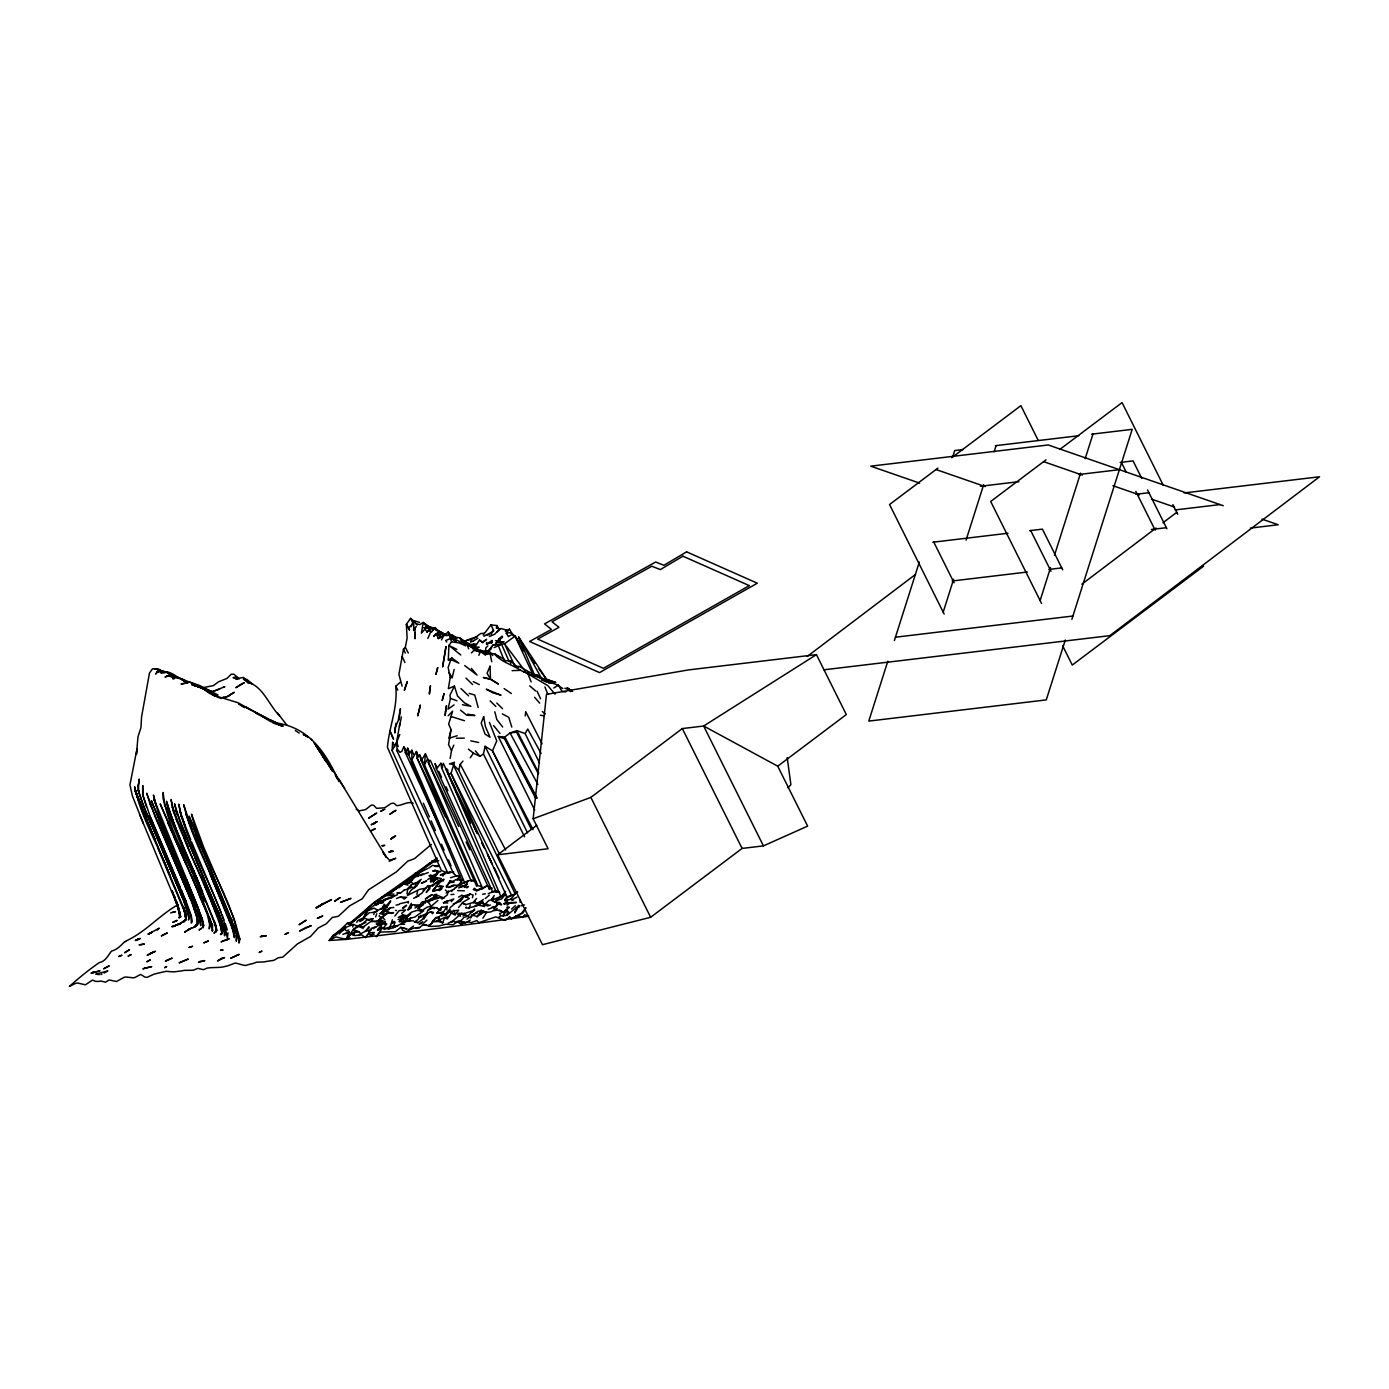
<?xml version="1.0" encoding="UTF-8"?>
<svg xmlns="http://www.w3.org/2000/svg" width="1389" height="1389" viewBox="0 0 1389 1389"><rect width="100%" height="100%" fill="white"/><g stroke="black" fill="none" stroke-linecap="round" stroke-linejoin="round"><path stroke-width="1.5" d="M434.705 880.765L436.389 877.588L434.01 881.442L430.538 881.702L431.51 876.789L441.32 878.525L440.261 879.445M520.128 902.346L520.146 900.159M419.53 622.394L413.853 620.623L413.592 630.571L416.301 626.439M435.833 921.098L444.532 917.747L447.327 918.945L451.321 913.059L454.967 914.934L458.63 910.142L449.55 911.549L445.713 915.716L443.16 913.111L439.202 916.809L435.868 917.539L428.802 926.411L428.489 925.387L432.257 923.234M439.41 890.731L441.685 888.752L438.125 890.089L442.188 887.432L436.493 886.13L432.656 890.28M379.336 915.282L379.266 916.532L383.138 917.591L383.312 914.483L389.094 912.399L391.629 913.476L393.573 912.642L388.312 912.816L377.148 921.272L373.728 921.671M475.663 894.62L475.733 893.37M504.554 915.82L507.506 914.847L518.844 905.454L514.92 913.042M485.577 651.441L485.82 647.795L487.886 645.85M428.559 759.609L428.35 762.492L482.73 888.647L476.479 890.644L473.302 889.637L474.448 888.248L477.156 890.696L481.393 887.884M399.876 723.409L396.525 742.594L392.115 750.511L447.918 873.264L453.613 871.65L453.474 873.386L456.703 876.094L459.69 875.73L457.016 880.07M383.347 902.694L380.655 903.336L380.812 901.6L388.364 898.075M492.175 642.378L486.497 644.166L486.654 642.43M480.49 886.286L477.868 885.661L424.409 764.714L425.468 753.758L428.906 761.71M497.227 908.493L490.942 911.879L486.463 912.417L483.771 912.278L481.184 910.264L476.948 916.792L480.802 914.153L481.184 910.264L487.157 912.469M395.917 723.322L394.91 733.01L394.962 728.149L398.157 720.752L400.431 708.72L399.06 719.953M453.474 873.386L397.289 751.484L397.497 749.383L399.963 752.3L401.855 751.38L403.765 746.761L404.841 748.254L405.345 752.664L442.518 833.053M448.109 715.856L452.64 711.185L448.647 724.086L451.043 729.659L448.56 744.591L451.512 750.564L450.175 758.429M525.233 715.96L525.684 711.654L542.109 743.809M533.15 818.763L546.485 694.361L688.493 669.915L816.437 654.618L846.318 714.571L777.736 766.19L703.65 726.013L682.329 728.565L590.863 797.39L533.15 818.763L548.082 848.748L497.644 854.773L542.474 944.676L650.642 917.278L742.091 848.436L763.429 845.884L807.617 826.125L777.736 766.19M392.115 750.511L392.636 742.039M425.242 903.284L425.52 901.253L428.177 901.999L431.215 906.253L437.9 900.523M441.806 898.023L433.889 897.433L435.208 894.499L444.237 898.058M402.115 686.183L398.903 674.377L403.487 649.184L405.328 647.343L407.116 638.141L406.369 624.321L410.536 618.383L414.686 622.064M441.494 639.895L443.733 635.693L448.143 632.047L451.564 641.787L448.925 645.434L448.317 659.897L450.869 659.584L458.839 663.161L451.911 657.987L450.869 659.584L448.161 667.397L450.21 677.485L448.334 688.666L454.429 686.114L457.502 696.011L464.516 702.903L470.906 706.289L462.415 704.744M438.629 919.865L439.202 916.809M483.164 635.086L490.942 624.876L496.88 625.554L496.359 628.245L499.832 628.748L494.814 634.165L489.327 636.527M491.706 643.072L492.227 640.381L486.497 644.166M455.818 887.727L458.683 885.001L464.603 882.588L411.891 759.696L416.405 751.536L418.228 755.477M399.494 726.464L401.386 716.898M373.815 914.552L374.266 912.33L386.229 905.767L390.743 900.888L388.017 905.611M492.227 888.144L489.275 889.116L489.709 886.894L486.966 885.835L476.479 890.644M408.192 903.145L408.557 901.392M453.804 910.264L455.366 914.691L449.55 911.549L449.914 909.014L443.976 915.75M524.625 836.873L483.441 754.001L485.091 746.31L492.505 750.859L533.046 829.58M449.984 907.764L463.718 896.044L470.194 894.03L473.163 895.054L472.416 897.78M454.429 686.114L449.932 695.264L450.47 698.407L448.022 709.189L454.047 704.918M345.392 926.619L332.804 935.578L329.193 940.492L346.104 939.398L353.327 929.571L358.97 926.255L362.998 927.158L371.714 920.855L376.801 921.636L380.829 918.06L379.839 922.192L383.242 920.733M498.946 853.141L458.683 770.096L453.144 764.401L449.463 763.915L454.463 762.301L451.026 773.413L507.228 897.502L504.728 899.516M450.21 677.485L452.224 677.624L454.151 669.446M449.602 882.675L450.088 880.626L454.081 882.137L451.477 882.31L450.088 880.626L446.581 887.38L446.234 886.165L449.602 882.675L453.022 882.258M448.977 737.976L451.043 729.659M447.015 905.941L446.841 909.847M538.463 773.933L516.517 732.159L516.916 730.631L525.146 733.6L539.453 762.804M458.683 770.096L460.228 764.28L462.988 761.085M352.771 927.001L353.518 924.275L357.164 926.15L362.442 923.807L367.182 919.692L373.276 918.633L369.491 920.004M416.856 894.342L417.585 891.616M482.556 641.996L486.619 639.339L482.73 642.586L479.535 640.051L475.264 646.423L472.434 648.125M420.329 880.765L417.846 884.289L416.127 882.97L411.352 884.793L410.693 887.033L414.86 887.606L416.127 882.97L421.249 879.393M409.442 752.161L407.689 748.237L405.345 752.664M887.814 661.199L868.785 721.099L1046.264 699.9L1065.294 640.016M894.377 640.555L919.31 562.076M952.767 456.738L954.729 450.54L963.289 449.515M943.2 612.115L953.635 579.23M966.049 540.165L983.672 484.657M994.125 451.772L996.087 445.609M1040.101 600.552L1050.535 567.65M1054.459 555.322L1080.573 473.093M1085.156 458.7L1092.987 434.028M1071.857 619.355L1132.209 429.34L1091.58 434.201M375.638 916.966L376.679 913.736M392.375 919.778L391.351 922.991L394.198 921.411M443.178 881.13L443.751 879.341L436.91 882.328L432.344 886.304M390.361 928.581L393.191 927.713L395.049 922.088L391.142 923.807L388.937 929.015L380.673 927.227L377.513 929.918L383.555 927.939L386.576 924.015L382.548 923.893L377.634 925.873M421.822 916.809L418.523 917.105L426.944 913.476L423.471 916.653L426.406 914.604L427.812 910.403L431.059 907.243L436.268 907.694L440.573 910.264L441.633 907.225L446.807 906.757L442.744 913.111L437.014 913.198L437.726 911.861M442.761 922.904L438.611 921.549L438.837 919.344L442.761 922.904L444.532 917.747L448.803 916.445M477.399 636.561L471.791 638.471L470.472 642.187L474.17 640.503M499.693 892.207L496.359 892.155L441.65 767.874L443.334 763.29L470.42 823.26M468.944 908.632L470.315 904.864M466.339 907.052L465.697 907.92L468.388 908.059L474.135 906.583L481.236 902.972L487.713 904.638L487.209 905.958L490.491 905.09M423.697 910.767L414.773 917.087L410.64 918.06L409.46 921.133L407.498 920.924L393.747 927.366M356.747 922.452L357.372 920.855L365.238 918.337L368.901 920.213M478.858 655.295L480.49 651.198L488.928 650.851L492.782 655.521M397.289 751.484L396.525 742.594L399.772 734.486M411.318 903.232L407.984 909.812L412.62 904.638L419.461 905.35L414.964 908.059M496.081 644.409L496.012 642.708L502.523 637.117L502.21 636.093L498.998 638.645L495.248 645.329M450.262 636.683L459.533 637.777L485.178 654.792L486.063 652.622L494.467 653.924L504.658 659.549M451.512 750.564L453.821 745.112M441.858 916.132L443.16 913.111L445.747 915.108M427.864 638.471L430.972 631.318L428.35 630.693L427.013 632.012L424.149 627.759L426.788 626.89L433.611 627.932L443.577 633.592M489.293 895.158L485.23 898.596M411.075 626.734L413.853 620.623L417.204 625.067M433.889 897.433L435.208 894.499L437.917 898.336L432.587 899.759M505.735 910.437L503.078 916.306L506.377 909.569L509.364 912.92L507.506 914.847L506.377 909.569M458.683 885.001L462.294 880.088L459.29 885.54L453.595 885.001L448.161 887.502L453.821 885.904M517.038 897.12L511.69 899.933L513.444 899.864L510.614 899.273L505.075 900.714L506.829 896.947L515.215 893.926L517.663 891.773M429.774 888.786L426.232 892.433L430.85 885.696L427.604 885.939L421.839 893.283L416.196 896.6M426.406 914.604L426.944 913.476L421.805 919.952L417.95 922.591L414.443 921.949L417.794 919.831L420.676 915.473M394.042 894.117L388.399 893.717L380.846 898.041L377.634 904.291L376.159 905.263L373.849 902.763L348.691 924.362M491.098 634.287L493.355 629.998M376.801 921.636L378.989 921.515L380.829 918.06M423.211 890.488L423.923 889.151M431.215 906.253L427.465 907.034L420.763 911.253L417.585 910.246L411.335 912.243L407.619 915.316M451.755 891.425L452.467 890.089M342.823 934.38L349.16 931.915L346.104 939.398C406.942 932.279 467.954 925.005 528.567 916.219M424.409 764.714L427.534 759.036M382.965 906.618L384.249 904.291L387.114 907.191L382.965 906.618L386.229 905.767L387.114 907.191M525.146 733.6L527.733 729.034L541.137 753.567M470.697 917.99L472.573 914.674L477.33 912.851M522.577 913.511L525.91 907.694L521.76 913.007L511.308 918.737L509.798 916.601L505.405 920.369L495.734 916.896L479.118 922.574L476.74 920.56L471.375 922.574L466.93 921.723L460.853 924.293L457.398 921.619M377.096 909.951L374.127 908.128L367.46 910.958L363.519 917.764L358.9 920.022M425.468 753.758L421.214 760.738L476.774 886.408M399.32 921.584L402.827 919.31L404.529 922.018L407.168 917.539L402.272 918.129L399.32 921.584L402.793 921.862M482.903 918.251L486.463 912.417M352.928 935.474L355.723 930.977L359.039 931.654L360.758 933.755L365.897 930.977L369.005 926.585M514.781 911.809L518.844 905.454M424.305 902.52L434.948 896.53L436.459 894.169M423.767 919.119L427.239 913.754L430.59 911.653L433.472 912.365L432.535 913.719L430.59 911.653M453.265 903.944L460.245 901.409L463.718 896.044L465.662 897.346L470.194 894.03L466.426 896.964L469.308 898.475L462.728 902.364M442.744 913.111L443.49 911.948L437.014 913.198L441.633 907.225M448.508 890.887L447.258 894.915L441.893 899.117M429.236 875.817L431.927 875.955L438.125 873.039L433.42 878.681L430.729 874.844L429.236 875.817L433.42 878.681L437.986 871.806L434.896 870.33L432.691 871.059L434.653 870.955M418.749 906.687L421.648 902.312L426.319 900.975M494.258 895.488L491.359 899.864L488.893 900.471L484.9 904.326M462.971 916.028L464.707 913.441L474.743 910.073L471.809 912.139M454.411 888.474L458.127 885.383L464.482 886.616L468.458 880.748L471.652 880.366M451.477 882.31L456.148 879.428L461.704 880.296L408.644 754.8L411.839 750.251L413.557 754.227M455.141 788.032L445.609 768.534L447.623 769.454L448.143 773.986L451.026 773.413L511.725 895.575L507.228 897.502L505.214 894.516L501.689 898.943C486.324 903.11 505.318 900.593 493.72 908.597L498.113 903.267L501.707 904.222M470.229 757.804L473.441 753.168L479.986 756.345L483.441 754.001M474.639 909.014L467.381 916.549M519.972 642.881L515.024 636.093L504.537 643.854L493.13 644.947L488.928 650.851L484.448 653.108M491.828 891.773L498.755 891.998L495.647 890.523L492.713 891.79L436.459 768.864L440.903 763.256L442.657 767.162M481.236 902.972L479.5 905.35L484.726 906.566M436.372 890.418L432.882 891.044L436.493 886.13M442.778 876.042L445.296 872.639L440.296 875.087L445.782 873.507M460.245 901.409L462.936 897.85M423.28 762.683L419.652 754.939L417.151 758.238L471.114 880.748L475.646 881.13M404.303 884.064L405.744 882.171L407.949 885.14L404.303 884.064L410.849 881.564L415.328 876.546L422.933 873.924M380.881 900.246L352.007 922.105L347.267 923.303L329.193 940.492L335.86 936.915L346.104 939.398L350.427 934.71L352.858 933.964L354.681 935.596L361.505 934.78L365.429 937.54L368.901 932.974L374.283 932.47L370.568 935.544L368.901 932.974L371.297 928.338L376.697 926.446L373.103 928.72M381.871 920.108L379.648 923.008L376.159 923.876L379.839 924.362L385.534 921.983L379.648 923.008L379.839 924.362M409.234 883.508L411.786 880.209M442.24 632.915L439.115 631.908L433.628 636.37L435.972 634.009L443.855 634.374L439.115 631.926L435.104 627.55L431.614 632.012L430.972 631.318M394.806 916.063L399.147 910.594L405.588 909.969L401.577 913.545M409.442 880.487L415.415 873.125L418.002 874.341L429.774 862.725M332.804 935.578L336.138 934.849L342.093 928.876L352.546 924.675L347.267 923.303L350.063 924.501L373.849 902.763L437.101 858.003M515.77 915.889L522.837 917.365L524.764 914.952M489.067 653.75L488.129 651.094L493.13 644.947M471.496 646.614L473.649 643.992L475.923 644.183M508.513 636.752L506.204 633.124L509.433 629.182L513.93 636.527M515.388 905.68L511.551 909.101M339.194 934.016L343.743 928.529L345.705 928.442L341.138 931.62M496.186 899.742L501.064 896.86L505.613 891.373M365.429 937.54L369.161 933.078L369.057 930.456M458.526 907.521L462.259 903.058L465.836 904.621L473.163 902.503L476.618 898.527M377.513 929.918L382.548 923.893M401.265 924.432L403.956 920.89L410.64 918.06M454.203 922.001L460.94 920.872L463.891 917.417L467.937 916.15L461.408 913.563L458.613 915.282L457.606 914.153L460.61 916.254M433.16 628.627L426.788 626.89L421.423 633.158L423.228 622.463L433.385 629.634M350.427 934.71L355.723 930.977L354.264 932.679L359.039 931.654M510.614 899.273L515.215 893.926L453.144 764.401M412.62 904.638L407.984 909.812L411.37 907.868M409.477 627.151L414.269 621.873L413.853 620.623M373.849 902.763L418.002 874.341C402.463 882.9 389.615 894.759 373.849 902.763L377.634 904.291L384.163 899.499L389.215 898.648M451.217 901.721L453.769 898.943L443.438 902.815L447.762 903.006M465.836 904.621L462.259 903.058M493.685 897.277L491.828 899.204L493.876 899.43L505.214 894.516M471.461 652.952L473.823 650.486L486.063 652.622M352.858 933.964L355.723 930.977M787.945 787.754L790.897 784.698L787.198 757.613M411.352 884.793L407.81 888.439L406.977 893.804M522.837 917.365L524.851 915.264L528.532 915.75M436.32 885.505L443.751 879.341M479.57 904.083L482.66 901.079L483.58 905.593L487.713 904.638M457.676 890.575L464.395 890.835M421.475 909.917L417.95 908.493L425.52 901.253M387.583 910.559L390.569 907.746L393.816 907.486M157.217 930.057L159.284 928.147L147.946 934.224L152.217 932.245L148.814 933.686L151.384 932.557M386.211 907.937L381.906 912.017L386.229 905.767L381.35 909.361M423.645 923.147L426.927 920.126M407.376 884.012L408.939 882.588M466.843 887.918L468.406 886.477L464.482 887.415M464.482 886.616L467.433 883.96L461.652 886.824M496.672 632.221L500.839 628.488L506.638 630.12L505.353 631.057L509.433 629.182M447.918 873.264L450.123 871.754L447.623 872.969L441.355 870.486L387.427 747.282C389.076 726.968 398.035 707.123 395.743 686.27L400.24 682.277M369.491 912.573L363.519 917.764L367.46 910.958M410.779 913.788L408.435 915.82L398.053 919.553M483.285 899.447L478.545 903.562L473.198 902.676L475.403 901.166M467.017 919.084L477.955 911.253L483.337 910.75L479.847 911.635M459.69 875.73L458.63 876.65L459.308 879.654L461.704 880.296M369.144 927.817L364.925 931.411L371.314 929.866M508.878 636.214L512.697 634.2L510.041 632.672L506.204 633.124M402.966 908.562L405.97 906.045M460.853 924.293L463.857 921.775L457.988 921.411L453.04 924.779L445.817 924.241L438.837 926.012L431.232 926.446L423.385 924.605L419.791 927.348L413.609 928.095L405.883 931.793L402.793 930.317L400.779 927.314L395.466 931.654L380.343 932.071L376.228 936.724L381.506 929.293L378.103 929.71L380.673 927.227L384.614 928.599M399.008 887.779L402.741 884.706M431.371 844.425L414.564 858.593A8.994 6.806 -72.3 0 1 413.28 859.131L407.741 861.163L396.282 871.945L368.571 889.811L362.216 898.77L349.611 905.871L338.36 916.306L332.249 917.487L326.276 923.807L318.255 927.991L310.58 936.446L297.576 943.808L282.8 957.125L278.217 957.768L273.841 960.355L265.75 961.535A6.893 3.993 -71.4 0 0 264.709 961.883L256.618 962.195L252.451 963.74A5.296 3.073 -71.4 0 1 251.392 963.775L245.367 965.511L242.502 964.956A71.221 41.357 -71.5 0 0 241.46 964.608L236.147 963.185A15.001 8.716 -71.4 0 0 234.463 963.289L229.063 965.338A37.295 21.651 -71.3 0 1 225.903 966.258C219.705 968.116 213.975 967.074 207.603 968.046A8.091 4.705 -71.3 0 0 206.544 968.341L204.478 969.296A15.071 8.751 -71.4 0 1 203.159 969.644L197.898 968.359L193.8 970.008A8.56 4.966 -71.3 0 1 192.672 970.269L185.015 970.355A32.746 19.012 -71.3 0 0 181.907 970.876L174.736 971.779A33.666 19.533 -71.3 0 0 173.365 971.883L169.145 971.588A16.807 9.758 -71.3 0 0 168.243 971.449L167.079 971.415A19.29 11.199 -71.4 0 1 166.142 971.293L154.821 973.932A13.282 7.709 -71.4 0 0 153.78 974.279L147.217 977.283A10.435 6.06 -71.4 0 1 146.105 977.318L144.977 977.04A16.46 9.549 -71.3 0 1 143.223 975.963L140.497 974.453L135.202 977.352A11.251 6.528 -71.3 0 1 133.743 977.752L133.448 977.787A18.074 10.487 -71.3 0 1 132.215 977.734L126.903 977.075A36.999 21.477 -71.3 0 0 124.263 977.231L116.45 981.519L109.453 980.026A2.552 1.493 -71.3 0 0 108.533 980.252L105.599 982.231L101.97 981.276A10.817 6.285 -71.3 0 0 100.807 981.12L99.279 981.294A34.169 19.845 -71.4 0 1 97.039 981.433L95.719 981.311A13.907 8.074 -71.4 0 1 94.643 980.981L93.011 980.269A5.122 2.969 -71.4 0 0 92.16 980.287L85.406 984.818L79.225 983.377A20.835 12.102 -71.3 0 0 75.944 983.221L69.45 986.398C79.225 977.613 88.479 970.112 99.244 962.629C105.512 961.483 107.943 955.563 111.519 951.1C117.18 949.677 120.461 945.805 124.732 941.725M493.876 899.43L492.105 900.888L498.147 903.388L500.162 902.694L495.005 901.774L498.147 903.388M400.9 892.693L397.254 893.735L397.15 892.676L400.9 892.693L404.112 890.141M427.013 632.012L430.746 629.043L424.149 627.759M441.789 636.735L436.788 634.617L438.23 638.575L445.001 634.756L443.733 635.693M807.235 656.441L915.559 574.386M1081.857 584.213L1156.047 528.011M1162.958 522.785L1176.761 512.333M387.67 895.106L437.014 859.027M423.628 904.499L417.95 908.493M937.94 468.093L889.55 504.52L944.155 614.06M951.76 457.693L1020.898 405.657L1038.139 440.244M497.644 854.773L536.814 825.274M1046.004 459.846L990.687 501.464L1041.559 603.468M1059.824 449.428L1122.052 402.602L1163.305 485.351M507.054 905.142L510.475 902.572L516.43 902.468L503.999 903.805L507.645 901.201M1203.603 566.191L1072.256 665.053L1062.672 645.816M504.572 910.889L508.93 907.694L506.829 907.347L509.173 907.069M408.383 929.779L413.471 926.081M428.715 868.108L432.535 865.347L438.177 866.51M383.312 914.483L380.135 913.476L390.569 907.746M390.899 898.37L394.528 895.766L385.135 895.367L390.222 895.349M488.129 651.094L491.133 648.941M380.655 903.336L386.663 899.048L397.341 894.829M377.027 821.611L371.384 824.667L377.027 821.611L373.398 824.059L375.29 822.792M494.154 647.587L501.551 644.218L509.155 661.615M194.078 927.331L197.811 923.355L194.078 927.331L197.551 924.466L198.228 921.515L191.439 900.419M428.35 630.693L430.746 629.043M435.972 634.009L439.115 631.926M482.73 888.647L486.966 885.835M402.532 907.833L406.595 905.177M178.296 904.499C159.613 914.969 146.001 931.741 126.139 940.943M403.765 898.857L406.682 897.277L400.397 896.947L396.438 898.492M480.802 914.153L484.327 911.879M816.437 654.618L703.65 726.013L763.429 845.884M493.494 631.214L483.945 636.249M427.708 879.55L432.917 876.303M464.985 923.338L470.194 920.091M380.846 898.041L394.459 889.585M422.76 921.723L419.027 924.032L422.1 923.442M413.175 803.241C407.88 801.088 403.886 804.769 397.514 805.655A7.188 4.167 -71.4 0 1 396.351 805.394L394.528 803.693A5.105 2.969 -71.4 0 0 393.816 803.276L392.254 803.276A15.678 9.098 -71.4 0 0 390.743 803.71L386.402 806.662A11.407 6.632 -71.4 0 1 384.996 807.46A12.692 7.362 -71.4 0 1 383.173 807.929L376.541 808.329L374.127 805.759A7.952 4.618 -71.4 0 0 372.912 805.151A7.622 4.427 -71.4 0 0 370.95 805.377L366.436 808.919A8.16 4.74 -71.4 0 1 364.89 809.752L359.3 810.846L356.122 809.179M425.034 866.84L435.521 860.468M553.707 688.024L558.395 685.176L562.076 691.444L565.792 691.913M473.406 640.919L477.903 638.211M417.308 885.47L411.161 890.071L407.481 895.471L419.582 889.359L426.475 888.057M446.06 893.023L454.377 889.082M166.993 960.337L172.167 958.115L165.326 961.171L168.764 959.556M415.259 874.844L418.575 876.303L415.328 876.546L415.259 874.844L427.534 868.576M359.82 921.619L363.033 919.848M345.948 933.686L349.16 931.915M458.526 897.12L461.756 895.349L463.718 896.044M181.16 916.341L178.851 917.903L180.396 916.688L179.476 917.417L179.702 912.851L179.129 910.403L180.119 914.847L176.438 901.218L180.049 915.577L174.389 896.218L180.119 914.483L179.129 910.403M388.312 912.816L389.094 912.399L383.937 910.698M448.317 659.897L451.911 657.987M360.758 933.755L358.866 935.561M448.161 923.181L453.63 920.82L451.72 921.827L461.408 913.563L467.937 916.15M365.967 922.279L356.417 927.296L357.164 926.15L353.327 929.571L356.817 930.873M428.177 901.999L434.67 898.596M443.438 902.815L447.64 900.593M411.873 877.57L417.447 874.723L415.415 873.125M427.812 910.403L433.576 907.555M428.263 887.189L439.757 880.748L436.233 879.324L430.538 881.702M348.813 929.918L346.677 930.96L343.743 928.529M440.573 910.264L436.268 907.694M451.13 922.036L453.63 920.82M505.075 900.714L507.593 899.499M384.979 809.179L380.655 811.28L383.104 810.1M317.977 918.042L322.769 915.976L317.248 918.355L320.269 916.948M475.941 903.735L481.931 900.853L478.181 905.315L474.135 906.583M432.882 891.044L441.685 888.752M464.603 882.588L468.458 880.748L458.127 885.383M383.989 929.467L391.038 926.446L397.705 925.786L393.191 927.713M499.259 910.108L503.113 911.948L499.641 913.615L500.214 914.795M517.732 915.802L520.962 914.275M104.158 973.012L107.804 970.946L95.754 974.158L99.331 974.627M511.308 918.737L516.118 916.532M413.609 898.284L418.888 895.957M438.733 860.555L435.313 862.048L431.719 861.093L433.246 861.058M223.178 687.399L224.81 686.704L212.413 691.635L207.551 691.6M184.199 683.614L181.126 683.944L189.824 682.051L199.877 685.61L218.073 695.021L199.912 687.329M420.398 875.521L428.263 872.518M488.216 893.717L492.713 891.79M438.23 638.575L441.945 636.995L436.788 634.617M346.104 939.398L350.028 937.783M402.827 919.31L407.168 917.539M100.963 974.557L101.901 974.175M458.683 887.953L462.033 886.633M225.018 697.695L234.342 692.312L229.463 695.299L230.557 694.431C229.775 697.782 218.542 697.226 225.018 697.695L222.865 697.434M488.181 909.257L494.519 906.791L491.619 907.451M370.568 935.544L374.145 934.189M466.391 644.062L465.02 640.989L471.791 638.471M191.057 928.442L194.616 927.123L197.36 923.633L196.96 924.883L196.734 916.705L192.029 902.676L169.666 849.738M502.992 915.247L499.207 916.618L499.693 918.268M403.956 890.297L411.144 887.727M261.184 936.429L260.264 936.742L266.341 935.821L261.184 936.429L262.156 936.151M497.835 645.52L501.551 644.218M515.892 908.111L519.503 906.895M450.574 877.744L456.616 875.782M449.22 738.184L457.155 735.753M485.178 654.792L490.057 653.299L491.758 661.737M471.114 880.748L474.083 879.862M501.047 642.569L504.12 641.735L497.453 642.395L501.047 642.569L498.998 638.645M465.02 640.989L473.962 638.367L480.698 633.54L484.171 633.262M219.688 689.118L212.413 691.635L202.204 687.659M172.444 912.434L175.535 911.618L170.621 912.903M412.255 884.029L417.794 882.588M396.021 905.194L399.285 904.343M510.475 902.572L503.999 903.805M139.838 944.728L143.796 944.173L139.056 944.919M186.126 682.85L187.393 682.537M520.944 905.802L524.434 904.916M380.135 913.476L384.111 912.469M468.562 645.208L473.649 643.992M376.957 911.67L370.846 912.729M436.684 872.57L440.591 871.632L434.896 870.33M399.963 903.666L407.637 901.965M249.378 682.329L248.266 682.555C262.764 686.01 269.414 705.907 279.606 715.821L277.644 713.217L287.002 725.266M389.233 861.284L395.778 858.28L389.632 860.312L385.257 855.763L382.791 851.995L386.472 857.395L338.76 779.142M486.272 635.172L489.484 634.582M144.439 943.982L143.345 944.19M546.936 682.277L541.797 679.759L546.068 679.03L555.583 682.416L548.655 683.11M174.806 678.544L172.705 678.822L175.274 677.051L178.296 677.415L200.502 686.808M516.517 732.159L510.041 732.941L504.867 736.986L498.269 736.483L534.748 810.1M995.357 445.695L1078.749 435.729M1120.176 462.45L1133.059 460.905L1141.758 478.354M980.408 486.272L1018.901 481.67M1078.767 474.517L1119.395 469.673M1136.028 494.258L1148.929 492.713M1184.175 492.939L1319.55 476.774L1109.811 635.658L824.007 669.793M1175.129 509.937L1220.046 504.572M932.8 542.231L1008.032 533.237M1029.527 530.667L1042.427 529.14L1062.724 569.837M1151.325 529.487L1166.361 527.698M1250.447 528.08L1278.245 524.764L1261.959 519.104M952.142 581.001L1027.374 572.008M1048.851 569.438L1061.752 567.91M479.986 649.739L483.997 652.049M895.436 637.204L1072.916 616.022M435.122 866.562L438.959 866.111L438.386 864.93M450.939 894.62L453.925 894.256M485.351 893.787L482.625 894.256M414.773 905.906L419.461 905.35M493.876 910.611L497.713 910.142L503.113 911.948M385.083 924.206L386.576 924.015M413.453 920.82L407.498 920.924M463.857 921.775L461.079 922.105L460.94 920.872M515.458 666.911L519.347 666.512L543.811 680.159M445.105 635.398L452.033 634.704L456.842 638.193M438.351 921.393L432.118 922.001L435.625 918.164L439.358 917.816M249.048 682.398L251.34 683.579M202.447 687.798L213.437 685.593L218.507 681.825L227.119 678.336L231.321 674.134L233.994 674.255L238.352 678.023M512.09 670.644L520.667 670.331L527.976 673.873L547.822 685.628L555.062 694.205M505.145 660.834L510.458 660.66L517.819 667.553M415.537 927.869L419.634 927.783M401.004 924.327L404.65 924.258M456.373 738.236L464.325 738.115M164.944 672.866L160.777 672.901C169.076 668.387 177.341 678.197 184.65 681.009L180.726 678.579L184.65 681.009M515.354 666.529L519.347 666.512M458.248 913.285L464.707 913.441M451.321 913.059L452.432 913.059L449.55 911.549M205.832 690.524L207.708 690.559M471.93 646.371L475.264 646.423L461.2 640.52M477.33 916.601L471.756 914.952M476.809 651.007L483.65 652.396M473.666 646.979L479.24 647.205L474.847 649.548L472.52 648.646M531.188 674.498L537.109 674.741L543.707 679.707M350.063 924.501L352.546 924.675M423.385 924.605L426.562 924.831M474.778 647.43L471.357 647.152L465.523 641.249M364.439 926.81L358.97 926.255L361.661 927.869M415.919 623.817L419.912 624.581L423.228 622.463L426.788 626.89M377.148 921.272L378.989 921.515M540.373 715.248L544.314 715.821M451.564 641.787L459.255 642.968L464.95 645.52M239.29 678.908L235.592 678.752L243.613 677.433L248.614 682.537M414.443 921.949L417.95 922.591M523.67 671.894L529.365 672.971M467.763 714.154L474.882 715.491L466.808 715.283L460.54 710.144M160.325 670.609L155.29 668.751L160.69 670.175M470.732 740.841L478.563 742.473M558.395 685.176L541.797 679.759M175.709 677.502L168.486 675.87L165.013 677.172L166.871 675.887L171.038 676.13L168.486 675.87L175.465 677.276M395.552 910.385L396.49 910.594M282.592 725.874L279.311 725.127L282.193 725.805M436.997 878.126L431.51 876.789L433.542 882.084M439.653 885.574L443.456 886.495M403.244 928.078L407.046 929.015L400.779 927.314M440.244 633.818L447.345 635.606M160.707 670.887L162.878 671.443L156.61 671.859L163.173 670.922L169.545 673.804L166.819 672.259M495.613 640.572L498.009 641.214M464.482 720.735L451.165 716.533M440.712 636.666L441.945 636.995M469.117 693.389L474.76 695.021L478.181 707.522M465.628 645.868L459.533 637.777L467.346 645.173L480.559 651.128M255.611 713.043L266.063 718.096M276.081 723.999L272.695 722.679M564.906 688.232L571.469 690.698M198.401 686.704L191.699 684.638L198.853 686.67L192.724 684.933L198.401 686.704L194.477 685.176M176.542 677.658L179.494 678.579M529.747 674.498L555.583 682.416M220.973 698.476L212.222 694.882L237.762 702.643L279.328 724.971L261.184 715.439M338.916 781.608C326.033 752.334 308.167 726.239 274.154 722.731L278.512 724.624L268.164 719.294L283.2 726.117M550.756 681.391L547.11 680.193L538.463 668.317M168.364 673.7L176.386 677.346M556.972 684.916L562.823 688.527M1223.275 505.7L1048.209 444.966L870.729 466.166L919.587 483.112M1043.59 461.652L1082.309 475.09M1112.902 485.699L1139.397 494.883M1151.62 499.137L1174.052 506.916M936.03 469.534L985.114 486.549M211.406 692.555L206.405 690.507M268.164 719.294L281.481 725.423M186.491 682.364L187.914 682.867L183.574 680.853M451.356 637.03L455.123 638.35M428.368 626.352L434.167 628.436M450.47 698.407L456.964 700.785M443.247 634.356L446.234 635.467M498.269 736.483L504.815 738.931L536.571 798.102M156.558 669.012L152.512 668.803L149.508 673.005L141.574 716.863L140.966 727.471L137.98 736.882L136.435 754.435L137.06 748.584L129.941 784.872L132.424 796.053L143.293 823.382M162.86 671.825L159.544 670.401L162.148 671.668M268.98 719.571L254.517 712.019M400.397 896.947L404.894 898.735M170.864 674.689L172.878 675.505M462.207 642.794L451.651 637.551M202.933 688.597L196.578 685.94L212.083 692.885L206.579 690.593M281.932 725.423L271.185 720.335M303.67 734.59L305.458 735.371M303.132 734.434L308.271 736.934M431.059 907.243L434.358 908.701M185.692 681.409L182.272 679.881L184.477 680.94M263.268 717.037L281.359 725.753M497.418 903.197L501.29 905.055M304.295 734.955L305.528 735.562M520.667 670.331C512.003 664.532 501.255 662.136 494.467 653.924L500.057 657.553M441.771 633.401L445.192 635.086M473.267 681.617L479.292 684.586M456.79 649.358L448.925 645.434L460.783 654.983M434.67 629.113L446.251 634.912M251.149 710.057L244.933 706.81L267.226 719.051L265.594 718.061M502.367 713.929L508.756 717.314L511.794 727.089M474.673 649.392L479.639 652.066M461.756 895.349L463.353 896.235M430.555 879.532L434.01 881.442M449.55 635.138L448.143 632.047L456.2 641.51L450.765 638.436L445.678 640.52L446.754 642.013M295.301 730.51L299.225 733.097M238.474 703.997L244.672 707.522M276.724 723.617L278.512 724.624M265.386 718.304L271.393 721.967M176.959 677.728L178.052 678.37M241.981 705.838L244.811 707.557M304.938 735.128L307.82 736.969L305.823 735.614M173.99 675.87L174.84 676.408M440.782 633.436L444.011 635.485M185.084 681.478L182.289 679.69L184.963 681.443M387.566 928.112L388.937 929.015M197.707 686.27L198.627 686.861M572.615 691.409L567.042 687.677L571.764 691.288M504.103 688.597L511.378 693.528M427.187 625.727L430.868 628.297M238.474 678.092L235.696 676.964L233.126 677.641L237.259 678.908M250.072 682.989L243.44 679.169L246.877 679.412L250.454 682.433M511.881 633.697L515.024 636.093L523.462 650.937M451.529 637.673L456.2 641.51M479.535 640.051L482.73 642.586M432.917 894.915L434.948 896.53M468.423 749.157L473.441 753.168M468.527 644.288L471.809 646.909M542.335 711.567L545.304 713.981M464.725 665.574L477.017 675.071L471.357 668.387M567.615 689.066L570.705 691.67M529.695 685.871L535.755 691.028M445.383 890.019L447.744 892.033M414.269 621.873L410.536 618.383L412.481 622.237M427.604 885.939L429.757 887.988M410.849 881.564L413.019 883.612M252.485 683.874L245.124 679.829L247.711 682.867M460.974 688.562L468.562 695.854M465.957 678.075L472.625 684.569M496.793 703.06L502.558 708.72M490.091 700.837L495.856 706.497M310.754 738.896L311.9 740.059M534.557 697.278L539.696 703.129M475.403 750.893L479.986 756.345M436.91 882.328L438.646 884.446M382.513 917.07L384.944 920.004M493.546 725.527L499.971 733.427M317.161 746.587L314.105 742.698L332.422 771.051L326.155 760.478M502.662 727.003L496.793 719.502L494.831 711.793M525.111 671.078L504.537 643.854L515.076 666.46M326.936 760.842L324.227 757.161L344.663 788.344M531.067 658.143L534.765 663.23M320.355 751.154L315.945 745.112M319.418 749.8L329.436 764.558M318.966 749.487L323.863 756.311M316.084 746.188L319.487 751.31M321.762 754.731L325.165 759.852L317.873 748.254L326.276 761.919M534.713 675.523L518.635 637.047L546.849 679.777M448.925 672.589L452.224 677.624M321.814 753.81L325.46 759.748M496.88 625.554L499.05 629.2M402.272 918.129L404.529 922.018M327.144 762.057L331.381 769.367M335.322 775.305L337.388 778.934M409.547 629.998L406.369 624.321L409.408 629.964M518.635 637.047L542.109 679.395M431.927 875.955L433.42 878.681M537.89 784.438L510.041 732.941L516.916 730.631L538.724 772.926M395.743 686.27L397.775 690.09M460.228 764.28L505.631 849.946M537.126 798.085L504.867 736.986L504.815 738.931L535.72 798.449M405.328 647.343L408.297 653.038M1172.906 504.606L1177.698 514.225M1147.557 489.987L1166.899 528.758M1121.322 462.311L1126.166 472M1135.82 491.393L1155.162 530.164M1030.69 530.529L1050.987 571.244M933.79 542.109L954.087 582.824M682.329 728.565L742.091 848.436M590.863 797.39L650.642 917.278M531.397 829.372L492.505 750.859L496.758 740.927L489.432 722.332M485.091 746.31L527.455 832.723M477.347 833.643L448.143 773.986L501.064 896.86M482.052 843.262L483.945 847.116M487.713 854.808L491.48 862.5M494.31 868.281L499.016 877.9M468.458 815.326L471.322 821.177M474.187 827.028L477.035 832.879M481.792 842.619L484.657 848.471M487.522 854.322L492.279 864.062M494.189 867.969L496.081 871.875M445.418 816.871L417.151 758.238L416.405 751.536M458.752 826.472L428.35 762.492L430.26 760.182L489.275 889.116M466.131 841.994L469.812 849.755M490.942 624.876L493.72 630.745M403.487 649.184L405.31 653.056M436.858 767.405L435.035 763.516L436.459 768.864M438.698 771.277L441.442 777.093M446.025 786.799L447.866 790.671M515.024 636.093L533.133 675.037M447.05 842.863L449.776 848.731M537.109 691.236L540.581 698.771M403.765 746.761L407.324 754.557M410.901 762.353L418.94 779.889M423.402 789.629L426.076 795.48M427.864 799.37L438.577 822.757M435.104 627.55L436.511 630.641M393.556 739.052L389.979 731.187L393.452 739.139M402.22 656.58L404.911 662.518M173.833 836.525L199.391 894.516M170.048 875.556C158.711 845.953 141.036 818.069 134.629 786.764L136.417 794.352L134.837 788.448L136.105 793.432M167.635 822.548L186.057 863.993L160.186 803.866L199.044 893.457M396.525 742.594L398.261 746.501M423.35 803.207L429.392 816.906M431.128 820.812L435.452 830.587M441.511 844.269L444.098 850.137M448.421 859.913L451.026 865.781M393.018 742.681L394.754 746.587M157.86 848.158L185.692 914.344L186.039 918.962L183.834 921.931L185.779 919.865L186.3 917.035L185.362 920.334L178.677 924.57L186.23 919.067L185.831 913.528L152.53 833.539M204.374 885.071L217.379 915.629L179.337 827.219L173.104 810.742L171.09 799.508M192.654 868.854L215.538 924.38L216.667 930.561L213.993 933.182L216.562 930.543L215.608 932.297L216.51 928.616L216.493 931.151L214.479 922.105L216.076 926.862L193.054 869.948L199.408 884.758M164.701 833.643L151.384 800.741L196.231 907.486M204.357 879.272L194.807 857.135L222.448 922.747M202.586 891.755L176.247 830.448L166.697 801.974L171.09 817.357L167.027 803.71L167.652 806.384M162.895 829.407L176.542 861.145L158.659 819.336M189.199 860.746L198.592 882.675L173.833 824.302M192.689 872.9L164.579 804.682L165.031 806.228L163.034 798.241L163.155 792.511C166.628 829.875 191.196 862.569 202.065 898.023L198.332 888.63L212.048 925.143L209.131 916.775L212.361 930.908L212.534 924.206M179.91 886.72L150.394 817.149L142.616 794.334L146.435 806.87M194.304 876.702L198.228 885.922M199.808 889.62L201.37 893.318M199.947 843.8L189.043 816.107L236.39 933.113M233.751 932.036L186.022 814.023L192.29 830.969L183.852 804.995C191.856 840.119 211.475 871.823 223.629 905.559L210.364 874.619L231.598 925.317L234.428 937.662L233.595 931.29L234.619 936.394L234.411 935.092M193.887 854.825L180.726 823.781L174.545 803.849L177.08 814.284L175.587 808.763L187.237 839.269L180.726 823.781L182.966 829.389L220.33 916.757M172.722 852.325L198.749 916.219L197.551 912.833L200.797 925.63L200.485 920.265L196.943 909.274M198.141 891.321C200.797 903.301 212.517 916.046 209.218 928.824L209.808 922.626L210.069 926.012L207.256 914.396L191.265 874.896M150.099 816.315L186.317 902.485L181.143 889.741L190.988 916.271L191.335 923.06L192.255 921.306L191.126 915.16L185.588 900.228M150.897 829.65L148.432 823.851L154.821 839.13L151.592 831.421M201.77 848.019L195.78 833.73L231.737 920.178L230.991 918.198L236.252 934.276L236.304 941.221L237.015 936.134M151.401 825.031L145.619 811.28L182.601 897.589L142.668 803.727L138.449 790.185L138.796 792.025L138.171 785.063L138.067 786.469L139.317 779.09L138.032 790.48L146.974 815.221M141.261 806.696L139.681 802.877L146.175 818.625M142.859 810.516L146.852 820.048M191.526 841.786L221.198 912.59M148.623 824.528L151.87 832.393L135.202 790.254L149.508 827.149L135.497 791.556L137.997 798.432M139.768 814.839L178.382 907.677L172.114 890.766L178.886 909.517M182.41 844.755L168.868 810.377M190.779 839.928L181.265 815.708L185.206 826.229M202.985 897.259L204.548 901.183M215.451 905.611L223.004 924.501L216.806 908.927L223.49 926.064L218.09 912.087L225.105 933.842M210.729 899.985L221.476 928.494L220.018 923.008L221.962 933.095L221.302 926.706L222.049 932.731L220.903 934.571L221.945 933.616C218.542 905.541 193.835 867.049 184.129 837.636L188.331 847.55L172.288 806.957L174.25 812.86L171.107 800.238M149.699 802.894L191.335 900.732L155.568 817.774L146.696 793.241L151.175 806.853M527.976 673.873L531.136 681.912M176.264 819.458L177.15 821.715M544.939 686.982L547.804 694.326M498.616 646.267L504.415 661.06M147.842 823.694L135.011 789.351L137.129 796.262M218.559 912.243L224.532 928.911L224.619 935.856L224.133 928.928L224.74 931.307M156.558 806.749L153.919 798.918L197.082 905.211L202.62 920.247L203.298 927.748L201.665 918.06L203.784 925.838L200.554 914.934L202.273 919.692L192.741 895.158L158.884 815.343L153.432 795.029L154.665 800.759M138.987 801.088L139.351 802.009M221.98 914.57L224.028 919.969M168.503 809.231L167.548 805.898L176.212 829.945L167.895 807.2L169.597 812.652L168.347 808.693M135.566 791.973L145.359 818.225M169.024 810.863L173.486 823.312L168.052 807.738M137.98 798.345L135.393 791.122L143.015 812.93M185.171 826.056L179.98 811.124L181.473 816.94L178.764 804.179C187.116 847.568 213.819 885.644 225.99 928.026L224.949 925.091L227.379 938.478L228.004 932.835M467.346 645.173L468.649 648.871M233.769 925.178L234.481 927.314M225.365 923.807L227.31 929.936M371.714 920.855L372.026 921.879M155.863 804.7L153.762 797.894L154.7 801.088M422.464 902.034L422.812 903.249M136.764 795.289L134.924 788.9L136.417 794.352M419.652 754.939L421.214 760.738M224.532 928.911L225.278 933.408L224.983 931.116M440.903 763.256L441.65 767.874M166.576 801.227L167.01 803.988M407.689 748.237L408.644 754.8M183.799 804.978L184.043 806.766M510.458 660.66L510.718 663.873M209.965 924.449L210.069 926.012M414.86 632.585L415.033 638.766L415.033 627.394M362.998 927.158L363.015 928.685M411.839 750.251L411.891 759.696M124.628 941.985A16.859 4.757 -38.7 0 1 126 941.204M179.945 914.813L179.928 916.254L179.823 913.563L179.737 916.879L178.105 905.541L179.945 914.813M186.195 917.244L186.057 919.501L184.72 910.767L185.918 919.692L183.591 907.781L186.195 917.244M239.915 939.033L239.082 943.079C233.439 897.936 201.492 858.853 191.526 814.128L203.523 846.752L234.099 918.667L239.915 939.033M142.702 785.584L142.737 795.168L142.702 785.584M445.47 711.585L445.14 715.543L446.477 705.595L445.47 711.585M429.496 692.486L429.357 694.118L430.468 685.697L429.496 692.486M445.973 646.597L442.674 666.685L445.973 646.597M186.161 918.025L185.64 920.039L186.074 915.855L186.161 918.025M418.141 714.259L417.794 715.908L420.381 705.004L418.141 714.259M437.709 667.64L435.972 674.186L437.709 667.64M189.008 918.372L183.348 899.777L165.1 856.579L186.143 906.34L189.112 916.132L188.47 920.022L189.008 918.372M443.976 693.806L442.24 700.334L443.976 693.806M212.604 930.005L212.361 930.908L212.604 930.005M404.39 690.177L407.29 681.652L404.39 690.177M483.667 716.672L481.184 723.061L485.056 734.121L490.039 737.229L485.421 726.586L483.667 716.672M490.039 666.199L487.07 673.231L490.491 679.169L498.46 684.1L491.307 679.62L483.285 677.467L490.491 679.169L490.039 666.199M197.551 924.466L195.432 926.411L197.551 924.466M222.014 933.425L220.452 934.415L221.945 933.512M157.495 671.807L155.568 674.03L158.502 671.026L157.495 671.807M320.512 905.541L315.928 907.955L322.161 904.222L320.512 905.541M359.873 915.889L352.007 922.105L359.873 915.889M394.424 811.054L389.788 814.249L396.021 810.325L394.424 811.054M393.469 837.081L390.726 839.216L395.657 835.813L391.42 838.522L394.233 836.56L393.469 837.081M304.556 921.098L299.052 924.761L306.222 920.195L304.556 921.081M340.01 897.676L334.871 901.044L340.01 897.676M374.961 814.18L368.536 818.19L376.714 813.086L374.961 814.18M129.437 949.816L124.697 952.628L129.437 949.816M429.132 896.304L425.329 899.065L431.979 894.707L429.132 896.304M322.352 903.961L316.553 907.729L331.554 899.586L322.352 903.961M240.627 684.586L235.87 687.677L244.308 682.659L240.627 684.586M189.876 928.72L184.598 932.141L191.595 928.043L188.314 929.745L189.876 928.72M221.129 958.497L217.552 960.98L224.532 957.629L221.129 958.497M201.613 928.251L199.217 929.866L201.613 928.251M305.702 927.592L299.573 931.064L311.31 925.63L305.702 927.592M177.011 920.438L172.774 922.365L177.011 920.438M388.972 851.926L391.611 851.266L388.972 851.926M167.097 933.043L161.454 935.839L167.097 933.043M109.037 965.945L103.758 968.741L109.037 965.945M188.036 959.122L179.32 962.785L188.036 959.122M686.617 551.85L663.907 565.306L655.66 562.007L544.54 623.887L551.45 629.408L529.608 641.492L599.562 672.606L757.3 583.206L686.617 551.85M682.919 556.19L660.313 569.594L651.858 566.208L552.058 621.786L558.951 627.324L537.682 639.096L603.416 668.335L749.331 585.637L682.919 556.19M137.702 939.45L136.087 940.405L140.22 938.46L135.341 940.509L138.518 939.086L137.702 939.45M200.068 961.466L198.453 962.403L204.843 960.598L200.068 961.466M150.116 959.99L146.974 961.709L150.116 959.99M93.445 972.144L91.448 973.29L100.008 970.824L91.049 973.047L94.313 971.953L93.445 972.144M349.212 899.152L340.513 902.346L351 898.336L349.212 899.152M166.593 966.57L164.718 967.595L166.593 966.57M152.46 952.472L147.217 955.25L155.481 951.239L150.255 953.462L152.46 952.472M238.96 954.451L230.696 958.254L238.96 954.451M375.099 828.729L370.707 830.987L375.099 828.729M402.862 914.952L398.278 917.348L408.435 915.82L402.862 914.952M222.657 941.065L221.077 941.881L229.254 938.773L222.657 941.065M288.426 932.627L285.127 934.311L288.426 932.627M131.017 954.642L128.257 956.049L131.017 954.642M228.282 939.12L227.431 939.537L228.282 939.12M260.455 951.83L259.066 952.489L261.983 951.118L260.455 951.83M426.562 880.939L421.509 883.248L426.562 880.939M179.771 923.598L172.809 926.637L180.657 923.372L176.281 925.161L179.771 923.598M192.481 946.343L189.13 947.42L192.481 946.343M144.508 968.202L142.911 968.897L151.731 966.605L144.508 968.202M118.794 956.465L121.746 955.302L118.794 956.465M208.367 940.995L203.94 942.801L208.367 940.995M175.483 925.543L172.01 926.619L175.483 925.543M156.019 668.856L155.064 669.116L159.666 669.654L156.019 668.856M383.017 845.606L381.853 845.797L384.822 845.38L383.017 845.606M390.326 851.509L393.209 851.318L390.326 851.509M221.789 950.076L220.521 950.18L223.108 949.989L221.789 950.076M168.625 675.939L167.322 675.957L171.628 676.495L168.625 675.939M248.127 681.339L248.127 681.339M215.052 695.455L209.739 693.528L203.645 688.944L217.431 696.271L215.052 695.455M500.787 695.09L492.973 692.92L486.289 689.187L500.787 695.09M146.8 819.979L140.254 804.474L146.73 819.875M197.099 905.819L186.248 879.15L199.026 910.559L197.099 905.819M184.928 911.653L182.949 906.132L186.195 916.358L184.928 911.653M209.67 922.001L209.27 920.074L210.138 924.38L209.67 922.001M225.105 931.967L225.278 933.738L225.105 931.967"/></g></svg>
